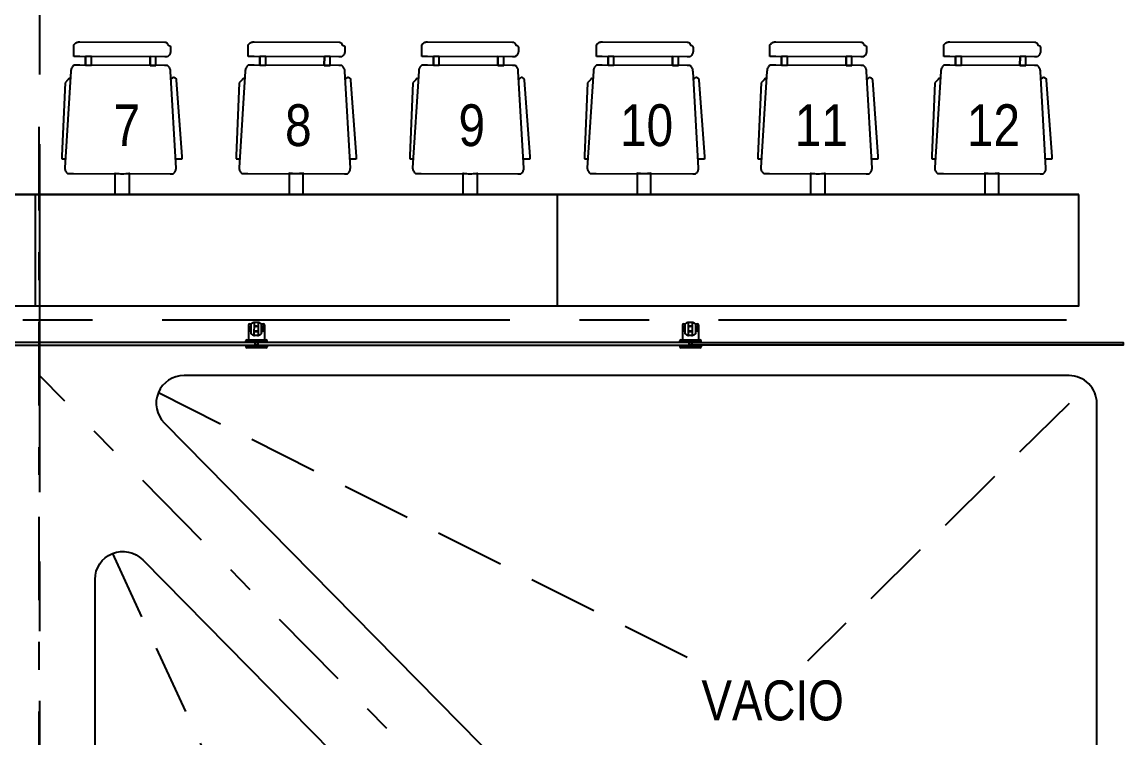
# Model space of a CAD drawing. Extents: x -28 to 149, y -33 to 76.
# Drawn here: x 19.937 to 23.898, y 2.779 to 5.351 of the extents above; entities that cross this region are included whole.
import ezdxf

# ---------------------------------------------------------------- set-up
doc = ezdxf.new("R2010")
doc.units = 0
for name, pattern in [('CENTER', [2, 1.25, -0.25, 0.25, -0.25]), ('DASHDOT', [1, 0.5, -0.25, 0, -0.25]), ('DASHDOT2', [12.7, 6.35, -3.175, 0, -3.175]), ('HIDDEN', [0.375, 0.25, -0.125]), ('STYLE_01', [0.15, 0.1, -0.05])]:
    doc.linetypes.add(name, pattern=pattern)
for name, color, linetype in [('arq-ejes', 1, 'DASHDOT2'), ('arq-ejes-principales', 1, 'CENTER'), ('arq-hatch', 252, 'Continuous'), ('arq-mobiliario', 1, 'Continuous'), ('arq-proyeccion', 251, 'STYLE_01'), ('arq-text-equipamiento', 2, 'Continuous'), ('arq-ventanas', 2, 'Continuous'), ('arq-vigas exteriores', 3, 'Continuous')]:
    doc.layers.add(name, color=color, linetype=linetype)
doc.styles.add('dape 2', font='ARIALN.TTF', dxfattribs={"height": 2.5})

# ---------------------------------------------------------------- blocks, each defined once
blk = doc.blocks.new('PUESTOS INDIVIDUALES')
for p, q in [((0.1375, 0.9291), (0.1373, 0.9271)), ((0.1373, 0.9271), (0.1374, 0.9165)), ((0.1374, 0.9165), (0.1375, 0.914)), ((0.1381, 0.9311), (0.1375, 0.9291)), ((0.1375, 0.914), (0.1379, 0.9116)), ((0.1379, 0.9116), (0.1385, 0.9092)), ((0.1391, 0.9329), (0.1381, 0.9311)), ((0.1404, 0.9345), (0.1391, 0.9329)), ((0.142, 0.9358), (0.1404, 0.9345)), ((0.1438, 0.9368), (0.142, 0.9358)), ((0.1458, 0.9374), (0.1438, 0.9368)), ((0.1478, 0.9376), (0.1458, 0.9374)), ((0.148, 0.9397), (0.1478, 0.9376)), ((0.1486, 0.9416), (0.148, 0.9397)), ((0.1496, 0.9435), (0.1486, 0.9416)), ((0.1509, 0.9451), (0.1496, 0.9435)), ((0.1525, 0.9464), (0.1509, 0.9451)), ((0.1543, 0.9474), (0.1525, 0.9464)), ((0.1562, 0.948), (0.1543, 0.9474)), ((0.1583, 0.9482), (0.1562, 0.948)), ((0.4636, 0.9492), (0.1583, 0.9482)), ((0.466, 0.9491), (0.4636, 0.9492)), ((0.4685, 0.9487), (0.466, 0.9491)), ((0.4709, 0.9481), (0.4685, 0.9487)), ((0.4733, 0.9473), (0.4709, 0.9481)), ((0.4755, 0.9462), (0.4733, 0.9473)), ((0.4777, 0.945), (0.4755, 0.9462)), ((0.4797, 0.9435), (0.4777, 0.945)), ((0.4816, 0.9418), (0.4797, 0.9435)), ((0.4846, 0.9387), (0.4816, 0.9418)), ((0.4847, 0.9282), (0.4846, 0.9387)), ((0.4847, 0.9177), (0.4847, 0.9282)), ((0.4848, 0.8966), (0.4847, 0.9177)), ((0.4847, 0.9177), (0.4847, 0.9177)), ((0.7625, 0.9291), (0.7623, 0.9271)), ((0.7623, 0.9271), (0.7623, 0.9165)), ((0.7623, 0.9165), (0.7625, 0.914)), ((0.7631, 0.9311), (0.7625, 0.9291)), ((0.7625, 0.914), (0.7628, 0.9116)), ((0.7628, 0.9116), (0.7634, 0.9092)), ((0.764, 0.9329), (0.7631, 0.9311)), ((0.7653, 0.9345), (0.764, 0.9329)), ((0.7669, 0.9358), (0.7653, 0.9345)), ((0.7688, 0.9368), (0.7669, 0.9358)), ((0.7707, 0.9374), (0.7688, 0.9368)), ((0.7728, 0.9376), (0.7707, 0.9374)), ((0.773, 0.9397), (0.7728, 0.9376)), ((0.7736, 0.9416), (0.773, 0.9397)), ((0.7745, 0.9435), (0.7736, 0.9416)), ((0.7758, 0.9451), (0.7745, 0.9435)), ((0.7774, 0.9464), (0.7758, 0.9451)), ((0.7792, 0.9474), (0.7774, 0.9464)), ((0.7812, 0.948), (0.7792, 0.9474)), ((0.7833, 0.9482), (0.7812, 0.948)), ((1.0885, 0.9492), (0.7833, 0.9482)), ((1.091, 0.9491), (1.0885, 0.9492)), ((1.0935, 0.9487), (1.091, 0.9491)), ((1.0959, 0.9481), (1.0935, 0.9487)), ((1.0983, 0.9473), (1.0959, 0.9481)), ((1.1005, 0.9462), (1.0983, 0.9473)), ((1.1027, 0.945), (1.1005, 0.9462)), ((1.1047, 0.9435), (1.1027, 0.945)), ((1.1065, 0.9418), (1.1047, 0.9435)), ((1.1096, 0.9387), (1.1065, 0.9418)), ((1.1097, 0.9282), (1.1096, 0.9387)), ((1.1097, 0.9177), (1.1097, 0.9282)), ((1.1098, 0.8966), (1.1097, 0.9177)), ((1.1097, 0.9177), (1.1097, 0.9177)), ((1.3861, 0.9291), (1.3859, 0.927)), ((1.3859, 0.927), (1.3859, 0.9165)), ((1.3859, 0.9165), (1.3861, 0.914)), ((1.3867, 0.9311), (1.3861, 0.9291)), ((1.3861, 0.914), (1.3864, 0.9116)), ((1.3864, 0.9116), (1.387, 0.9091)), ((1.3876, 0.9329), (1.3867, 0.9311)), ((1.3889, 0.9345), (1.3876, 0.9329)), ((1.3905, 0.9358), (1.3889, 0.9345)), ((1.3923, 0.9368), (1.3905, 0.9358)), ((1.3943, 0.9374), (1.3923, 0.9368)), ((1.3964, 0.9376), (1.3943, 0.9374)), ((1.3966, 0.9397), (1.3964, 0.9376)), ((1.3972, 0.9416), (1.3966, 0.9397)), ((1.3981, 0.9435), (1.3972, 0.9416)), ((1.3994, 0.9451), (1.3981, 0.9435)), ((1.401, 0.9464), (1.3994, 0.9451)), ((1.4028, 0.9474), (1.401, 0.9464)), ((1.4048, 0.948), (1.4028, 0.9474)), ((1.4069, 0.9482), (1.4048, 0.948)), ((1.7121, 0.9492), (1.4069, 0.9482)), ((1.7146, 0.9491), (1.7121, 0.9492)), ((1.7171, 0.9487), (1.7146, 0.9491)), ((1.7195, 0.9481), (1.7171, 0.9487)), ((1.7218, 0.9473), (1.7195, 0.9481)), ((1.7241, 0.9462), (1.7218, 0.9473)), ((1.7263, 0.945), (1.7241, 0.9462)), ((1.7283, 0.9435), (1.7263, 0.945)), ((1.7301, 0.9418), (1.7283, 0.9435)), ((1.7332, 0.9387), (1.7301, 0.9418)), ((1.7332, 0.9282), (1.7332, 0.9387)), ((1.7333, 0.9177), (1.7332, 0.9282)), ((1.7334, 0.8966), (1.7333, 0.9177)), ((1.7333, 0.9177), (1.7333, 0.9177)), ((2.0139, 0.9291), (2.0137, 0.927)), ((2.0137, 0.927), (2.0138, 0.9165)), ((2.0138, 0.9165), (2.0139, 0.914)), ((2.0145, 0.9311), (2.0139, 0.9291)), ((2.0139, 0.914), (2.0143, 0.9116)), ((2.0143, 0.9116), (2.0149, 0.9091)), ((2.0155, 0.9329), (2.0145, 0.9311)), ((2.0168, 0.9345), (2.0155, 0.9329)), ((2.0184, 0.9358), (2.0168, 0.9345)), ((2.0202, 0.9368), (2.0184, 0.9358)), ((2.0222, 0.9374), (2.0202, 0.9368)), ((2.0242, 0.9376), (2.0222, 0.9374)), ((2.0244, 0.9397), (2.0242, 0.9376)), ((2.025, 0.9416), (2.0244, 0.9397)), ((2.026, 0.9435), (2.025, 0.9416)), ((2.0273, 0.9451), (2.026, 0.9435)), ((2.0289, 0.9464), (2.0273, 0.9451)), ((2.0307, 0.9474), (2.0289, 0.9464)), ((2.0327, 0.948), (2.0307, 0.9474)), ((2.0347, 0.9482), (2.0327, 0.948)), ((2.34, 0.9492), (2.0347, 0.9482)), ((2.3425, 0.9491), (2.34, 0.9492)), ((2.3449, 0.9487), (2.3425, 0.9491)), ((2.3473, 0.9481), (2.3449, 0.9487)), ((2.3497, 0.9473), (2.3473, 0.9481)), ((2.352, 0.9462), (2.3497, 0.9473)), ((2.3541, 0.945), (2.352, 0.9462)), ((2.3561, 0.9435), (2.3541, 0.945)), ((2.358, 0.9418), (2.3561, 0.9435)), ((2.3611, 0.9387), (2.358, 0.9418)), ((2.3611, 0.9282), (2.3611, 0.9387)), ((2.3611, 0.9177), (2.3611, 0.9282)), ((2.3612, 0.8966), (2.3611, 0.9177)), ((2.3611, 0.9177), (2.3611, 0.9177)), ((2.6375, 0.9291), (2.6373, 0.9271)), ((2.6373, 0.9271), (2.6374, 0.9165)), ((2.6374, 0.9165), (2.6375, 0.914)), ((2.6381, 0.9311), (2.6375, 0.9291)), ((2.6375, 0.914), (2.6379, 0.9116)), ((2.6379, 0.9116), (2.6385, 0.9092)), ((2.6391, 0.9329), (2.6381, 0.9311)), ((2.6404, 0.9345), (2.6391, 0.9329)), ((2.642, 0.9358), (2.6404, 0.9345)), ((2.6438, 0.9368), (2.642, 0.9358)), ((2.6458, 0.9374), (2.6438, 0.9368)), ((2.6478, 0.9376), (2.6458, 0.9374)), ((2.648, 0.9397), (2.6478, 0.9376)), ((2.6486, 0.9416), (2.648, 0.9397)), ((2.6496, 0.9435), (2.6486, 0.9416)), ((2.6509, 0.9451), (2.6496, 0.9435)), ((2.6525, 0.9464), (2.6509, 0.9451)), ((2.6543, 0.9474), (2.6525, 0.9464)), ((2.6562, 0.948), (2.6543, 0.9474)), ((2.6583, 0.9482), (2.6562, 0.948)), ((2.9636, 0.9492), (2.6583, 0.9482)), ((2.966, 0.9491), (2.9636, 0.9492)), ((2.9685, 0.9487), (2.966, 0.9491)), ((2.9709, 0.9481), (2.9685, 0.9487)), ((2.9733, 0.9473), (2.9709, 0.9481)), ((2.9755, 0.9462), (2.9733, 0.9473)), ((2.9777, 0.945), (2.9755, 0.9462)), ((2.9797, 0.9435), (2.9777, 0.945)), ((2.9816, 0.9418), (2.9797, 0.9435)), ((2.9846, 0.9387), (2.9816, 0.9418)), ((2.9847, 0.9282), (2.9846, 0.9387)), ((2.9847, 0.9177), (2.9847, 0.9282)), ((2.9848, 0.8966), (2.9847, 0.9177)), ((2.9847, 0.9177), (2.9847, 0.9177)), ((3.2639, 0.9291), (3.2637, 0.927)), ((3.2637, 0.927), (3.2638, 0.9165)), ((3.2638, 0.9165), (3.2639, 0.914)), ((3.2645, 0.9311), (3.2639, 0.9291)), ((3.2639, 0.914), (3.2643, 0.9116)), ((3.2643, 0.9116), (3.2649, 0.9091)), ((3.2655, 0.9329), (3.2645, 0.9311)), ((3.2668, 0.9345), (3.2655, 0.9329)), ((3.2684, 0.9358), (3.2668, 0.9345)), ((3.2702, 0.9368), (3.2684, 0.9358)), ((3.2722, 0.9374), (3.2702, 0.9368)), ((3.2742, 0.9376), (3.2722, 0.9374)), ((3.2744, 0.9397), (3.2742, 0.9376)), ((3.275, 0.9416), (3.2744, 0.9397)), ((3.276, 0.9435), (3.275, 0.9416)), ((3.2773, 0.9451), (3.276, 0.9435)), ((3.2789, 0.9464), (3.2773, 0.9451)), ((3.2807, 0.9474), (3.2789, 0.9464)), ((3.2827, 0.948), (3.2807, 0.9474)), ((3.2847, 0.9482), (3.2827, 0.948)), ((3.59, 0.9492), (3.2847, 0.9482)), ((3.5925, 0.9491), (3.59, 0.9492)), ((3.5949, 0.9487), (3.5925, 0.9491)), ((3.5973, 0.9481), (3.5949, 0.9487)), ((3.5997, 0.9473), (3.5973, 0.9481)), ((3.602, 0.9462), (3.5997, 0.9473)), ((3.6041, 0.945), (3.602, 0.9462)), ((3.6061, 0.9435), (3.6041, 0.945)), ((3.608, 0.9418), (3.6061, 0.9435)), ((3.6111, 0.9387), (3.608, 0.9418)), ((3.6111, 0.9282), (3.6111, 0.9387)), ((3.6111, 0.9177), (3.6111, 0.9282)), ((3.6112, 0.8966), (3.6111, 0.9177)), ((3.6111, 0.9177), (3.6111, 0.9177)), ((0.1385, 0.9092), (0.1393, 0.9068)), ((0.1393, 0.9068), (0.1404, 0.9046)), ((0.1404, 0.9046), (0.1417, 0.9024)), ((0.1417, 0.9024), (0.1432, 0.9004)), ((0.1432, 0.9004), (0.1449, 0.8986)), ((0.1449, 0.8986), (0.1479, 0.8955)), ((0.1479, 0.8955), (0.1585, 0.8955)), ((0.1585, 0.8955), (0.4637, 0.8966)), ((0.1902, 0.8641), (0.1901, 0.8957)), ((0.1902, 0.8641), (0.1901, 0.8957)), ((0.1901, 0.8957), (0.2111, 0.8957)), ((0.2112, 0.8641), (0.2111, 0.8957)), ((0.2111, 0.8957), (0.2112, 0.8641)), ((0.4216, 0.8964), (0.4427, 0.8965)), ((0.4217, 0.8648), (0.4216, 0.8964)), ((0.4217, 0.8648), (0.4216, 0.8964)), ((0.4428, 0.8649), (0.4427, 0.8965)), ((0.4427, 0.8965), (0.4428, 0.8649)), ((0.4637, 0.8966), (0.4848, 0.8966)), ((0.7634, 0.9092), (0.7643, 0.9068)), ((0.7643, 0.9068), (0.7654, 0.9046)), ((0.7654, 0.9046), (0.7667, 0.9024)), ((0.7667, 0.9024), (0.7681, 0.9004)), ((0.7681, 0.9004), (0.7698, 0.8986)), ((0.7698, 0.8986), (0.7729, 0.8955)), ((0.7729, 0.8955), (0.7834, 0.8955)), ((0.7834, 0.8955), (1.0887, 0.8966)), ((0.8151, 0.8641), (0.815, 0.8957)), ((0.8151, 0.8641), (0.815, 0.8957)), ((0.815, 0.8957), (0.8361, 0.8957)), ((0.8362, 0.8641), (0.8361, 0.8957)), ((0.8361, 0.8957), (0.8362, 0.8641)), ((1.0466, 0.8964), (1.0677, 0.8965)), ((1.0467, 0.8648), (1.0466, 0.8964)), ((1.0467, 0.8648), (1.0466, 0.8964)), ((1.0678, 0.8649), (1.0677, 0.8965)), ((1.0677, 0.8965), (1.0678, 0.8649)), ((1.0887, 0.8966), (1.1098, 0.8966)), ((1.387, 0.9091), (1.3879, 0.9068)), ((1.3879, 0.9068), (1.389, 0.9046)), ((1.389, 0.9046), (1.3902, 0.9024)), ((1.3902, 0.9024), (1.3917, 0.9004)), ((1.3917, 0.9004), (1.3934, 0.8986)), ((1.3934, 0.8986), (1.3965, 0.8955)), ((1.3965, 0.8955), (1.407, 0.8955)), ((1.407, 0.8955), (1.7123, 0.8966)), ((1.4386, 0.8956), (1.4597, 0.8957)), ((1.4387, 0.8641), (1.4386, 0.8956)), ((1.4387, 0.8641), (1.4386, 0.8956)), ((1.4598, 0.8641), (1.4597, 0.8957)), ((1.4597, 0.8957), (1.4598, 0.8641)), ((1.6702, 0.8964), (1.6912, 0.8965)), ((1.6703, 0.8648), (1.6702, 0.8964)), ((1.6703, 0.8648), (1.6702, 0.8964)), ((1.6914, 0.8649), (1.6912, 0.8965)), ((1.6912, 0.8965), (1.6914, 0.8649)), ((1.7123, 0.8966), (1.7334, 0.8966)), ((2.0149, 0.9091), (2.0157, 0.9068)), ((2.0157, 0.9068), (2.0168, 0.9046)), ((2.0168, 0.9046), (2.0181, 0.9024)), ((2.0181, 0.9024), (2.0196, 0.9004)), ((2.0196, 0.9004), (2.0213, 0.8986)), ((2.0213, 0.8986), (2.0244, 0.8955)), ((2.0244, 0.8955), (2.0349, 0.8955)), ((2.0349, 0.8955), (2.3401, 0.8966)), ((2.0665, 0.8956), (2.0875, 0.8957)), ((2.0666, 0.8641), (2.0665, 0.8956)), ((2.0666, 0.8641), (2.0665, 0.8956)), ((2.0876, 0.8641), (2.0875, 0.8957)), ((2.0875, 0.8957), (2.0876, 0.8641)), ((2.298, 0.8964), (2.3191, 0.8965)), ((2.2981, 0.8648), (2.298, 0.8964)), ((2.2981, 0.8648), (2.298, 0.8964)), ((2.3192, 0.8649), (2.3191, 0.8965)), ((2.3191, 0.8965), (2.3192, 0.8649)), ((2.3401, 0.8966), (2.3612, 0.8966)), ((2.6385, 0.9092), (2.6393, 0.9068)), ((2.6393, 0.9068), (2.6404, 0.9046)), ((2.6404, 0.9046), (2.6417, 0.9024)), ((2.6417, 0.9024), (2.6432, 0.9004)), ((2.6432, 0.9004), (2.6449, 0.8986)), ((2.6449, 0.8986), (2.6479, 0.8955)), ((2.6479, 0.8955), (2.6585, 0.8955)), ((2.6585, 0.8955), (2.9637, 0.8966)), ((2.6902, 0.8641), (2.6901, 0.8957)), ((2.6902, 0.8641), (2.6901, 0.8957)), ((2.6901, 0.8957), (2.7111, 0.8957)), ((2.7112, 0.8641), (2.7111, 0.8957)), ((2.7111, 0.8957), (2.7112, 0.8641)), ((2.9216, 0.8964), (2.9427, 0.8965)), ((2.9217, 0.8648), (2.9216, 0.8964)), ((2.9217, 0.8648), (2.9216, 0.8964)), ((2.9428, 0.8649), (2.9427, 0.8965)), ((2.9427, 0.8965), (2.9428, 0.8649)), ((2.9637, 0.8966), (2.9848, 0.8966)), ((3.2649, 0.9091), (3.2657, 0.9068)), ((3.2657, 0.9068), (3.2668, 0.9046)), ((3.2668, 0.9046), (3.2681, 0.9024)), ((3.2681, 0.9024), (3.2696, 0.9004)), ((3.2696, 0.9004), (3.2713, 0.8986)), ((3.2713, 0.8986), (3.2744, 0.8955)), ((3.2744, 0.8955), (3.2849, 0.8955)), ((3.2849, 0.8955), (3.5901, 0.8966)), ((3.3165, 0.8956), (3.3375, 0.8957)), ((3.3166, 0.8641), (3.3165, 0.8956)), ((3.3166, 0.8641), (3.3165, 0.8956)), ((3.3376, 0.8641), (3.3375, 0.8957)), ((3.3375, 0.8957), (3.3376, 0.8641)), ((3.548, 0.8964), (3.5691, 0.8965)), ((3.5481, 0.8648), (3.548, 0.8964)), ((3.5481, 0.8648), (3.548, 0.8964)), ((3.5692, 0.8649), (3.5691, 0.8965)), ((3.5691, 0.8965), (3.5692, 0.8649)), ((3.5901, 0.8966), (3.6112, 0.8966)), ((0.1177, 0.4954), (0.1376, 0.8428)), ((0.1376, 0.8428), (0.1377, 0.8453)), ((0.1377, 0.8453), (0.1381, 0.8478)), ((0.1381, 0.8478), (0.1387, 0.8502)), ((0.1387, 0.8502), (0.1395, 0.8526)), ((0.1395, 0.8526), (0.1406, 0.8548)), ((0.1406, 0.8548), (0.1418, 0.857)), ((0.1418, 0.857), (0.1433, 0.859)), ((0.1433, 0.859), (0.145, 0.8608)), ((0.145, 0.8608), (0.1481, 0.8639)), ((0.1481, 0.8639), (0.1586, 0.864)), ((0.1586, 0.864), (0.4638, 0.865)), ((0.2112, 0.8641), (0.1902, 0.8641)), ((0.4428, 0.8649), (0.4217, 0.8648)), ((0.4638, 0.865), (0.4849, 0.8651)), ((0.4638, 0.865), (0.4638, 0.865)), ((0.4849, 0.8651), (0.488, 0.862)), ((0.488, 0.862), (0.4897, 0.8601)), ((0.4897, 0.8601), (0.4912, 0.8581)), ((0.4912, 0.8581), (0.4925, 0.856)), ((0.4925, 0.856), (0.4935, 0.8538)), ((0.4935, 0.8538), (0.4944, 0.8514)), ((0.4944, 0.8514), (0.495, 0.849)), ((0.495, 0.849), (0.4954, 0.8465)), ((0.4954, 0.8465), (0.4955, 0.844)), ((0.4955, 0.844), (0.5177, 0.4967)), ((0.7427, 0.4954), (0.7626, 0.8428)), ((0.7626, 0.8428), (0.7627, 0.8453)), ((0.7627, 0.8453), (0.763, 0.8478)), ((0.763, 0.8478), (0.7636, 0.8502)), ((0.7636, 0.8502), (0.7645, 0.8526)), ((0.7645, 0.8526), (0.7655, 0.8548)), ((0.7655, 0.8548), (0.7668, 0.857)), ((0.7668, 0.857), (0.7683, 0.859)), ((0.7683, 0.859), (0.77, 0.8608)), ((0.77, 0.8608), (0.773, 0.8639)), ((0.773, 0.8639), (0.7836, 0.864)), ((0.7836, 0.864), (1.0888, 0.865)), ((0.8362, 0.8641), (0.8151, 0.8641)), ((1.0678, 0.8649), (1.0467, 0.8648)), ((1.0888, 0.865), (1.1099, 0.8651)), ((1.0888, 0.865), (1.0888, 0.865)), ((1.1099, 0.8651), (1.113, 0.862)), ((1.113, 0.862), (1.1146, 0.8601)), ((1.1146, 0.8601), (1.1161, 0.8581)), ((1.1161, 0.8581), (1.1174, 0.856)), ((1.1174, 0.856), (1.1185, 0.8538)), ((1.1185, 0.8538), (1.1193, 0.8514)), ((1.1193, 0.8514), (1.12, 0.849)), ((1.12, 0.849), (1.1203, 0.8465)), ((1.1203, 0.8465), (1.1205, 0.844)), ((1.1205, 0.844), (1.1427, 0.4967)), ((1.3663, 0.4954), (1.3862, 0.8428)), ((1.3862, 0.8428), (1.3863, 0.8453)), ((1.3863, 0.8453), (1.3866, 0.8478)), ((1.3866, 0.8478), (1.3872, 0.8502)), ((1.3872, 0.8502), (1.3881, 0.8526)), ((1.3881, 0.8526), (1.3891, 0.8548)), ((1.3891, 0.8548), (1.3904, 0.857)), ((1.3904, 0.857), (1.3919, 0.859)), ((1.3919, 0.859), (1.3935, 0.8608)), ((1.3935, 0.8608), (1.3966, 0.8639)), ((1.3966, 0.8639), (1.4071, 0.864)), ((1.4071, 0.864), (1.7124, 0.865)), ((1.4598, 0.8641), (1.4387, 0.8641)), ((1.6914, 0.8649), (1.6703, 0.8648)), ((1.7124, 0.865), (1.7335, 0.8651)), ((1.7124, 0.865), (1.7124, 0.865)), ((1.7335, 0.8651), (1.7366, 0.862)), ((1.7366, 0.862), (1.7382, 0.8601)), ((1.7382, 0.8601), (1.7397, 0.8581)), ((1.7397, 0.8581), (1.741, 0.856)), ((1.741, 0.856), (1.7421, 0.8538)), ((1.7421, 0.8538), (1.7429, 0.8514)), ((1.7429, 0.8514), (1.7436, 0.849)), ((1.7436, 0.849), (1.7439, 0.8465)), ((1.7439, 0.8465), (1.7441, 0.844)), ((1.7441, 0.844), (1.7663, 0.4967)), ((1.9941, 0.4954), (2.014, 0.8428)), ((2.014, 0.8428), (2.0141, 0.8453)), ((2.0141, 0.8453), (2.0145, 0.8478)), ((2.0145, 0.8478), (2.0151, 0.8502)), ((2.0151, 0.8502), (2.0159, 0.8526)), ((2.0159, 0.8526), (2.017, 0.8548)), ((2.017, 0.8548), (2.0182, 0.857)), ((2.0182, 0.857), (2.0197, 0.859)), ((2.0197, 0.859), (2.0214, 0.8608)), ((2.0214, 0.8608), (2.0245, 0.8639)), ((2.0245, 0.8639), (2.035, 0.864)), ((2.035, 0.864), (2.3402, 0.865)), ((2.0876, 0.8641), (2.0666, 0.8641)), ((2.3192, 0.8649), (2.2981, 0.8648)), ((2.3402, 0.865), (2.3613, 0.8651)), ((2.3402, 0.865), (2.3402, 0.865)), ((2.3613, 0.8651), (2.3644, 0.862)), ((2.3644, 0.862), (2.3661, 0.8601)), ((2.3661, 0.8601), (2.3676, 0.8581)), ((2.3676, 0.8581), (2.3689, 0.856)), ((2.3689, 0.856), (2.3699, 0.8538)), ((2.3699, 0.8538), (2.3708, 0.8514)), ((2.3708, 0.8514), (2.3714, 0.849)), ((2.3714, 0.849), (2.3718, 0.8465)), ((2.3718, 0.8465), (2.3719, 0.844)), ((2.3719, 0.844), (2.3941, 0.4967)), ((2.6177, 0.4954), (2.6376, 0.8428)), ((2.6376, 0.8428), (2.6377, 0.8453)), ((2.6377, 0.8453), (2.6381, 0.8478)), ((2.6381, 0.8478), (2.6387, 0.8502)), ((2.6387, 0.8502), (2.6395, 0.8526)), ((2.6395, 0.8526), (2.6406, 0.8548)), ((2.6406, 0.8548), (2.6418, 0.857)), ((2.6418, 0.857), (2.6433, 0.859)), ((2.6433, 0.859), (2.645, 0.8608)), ((2.645, 0.8608), (2.6481, 0.8639)), ((2.6481, 0.8639), (2.6586, 0.864)), ((2.6586, 0.864), (2.9638, 0.865)), ((2.7112, 0.8641), (2.6902, 0.8641)), ((2.9428, 0.8649), (2.9217, 0.8648)), ((2.9638, 0.865), (2.9849, 0.8651)), ((2.9638, 0.865), (2.9638, 0.865)), ((2.9849, 0.8651), (2.988, 0.862)), ((2.988, 0.862), (2.9897, 0.8601)), ((2.9897, 0.8601), (2.9912, 0.8581)), ((2.9912, 0.8581), (2.9925, 0.856)), ((2.9925, 0.856), (2.9935, 0.8538)), ((2.9935, 0.8538), (2.9944, 0.8514)), ((2.9944, 0.8514), (2.995, 0.849)), ((2.995, 0.849), (2.9954, 0.8465)), ((2.9954, 0.8465), (2.9955, 0.844)), ((2.9955, 0.844), (3.0177, 0.4967)), ((3.2441, 0.4954), (3.264, 0.8428)), ((3.264, 0.8428), (3.2641, 0.8453)), ((3.2641, 0.8453), (3.2645, 0.8478)), ((3.2645, 0.8478), (3.2651, 0.8502)), ((3.2651, 0.8502), (3.2659, 0.8526)), ((3.2659, 0.8526), (3.267, 0.8548)), ((3.267, 0.8548), (3.2682, 0.857)), ((3.2682, 0.857), (3.2697, 0.859)), ((3.2697, 0.859), (3.2714, 0.8608)), ((3.2714, 0.8608), (3.2745, 0.8639)), ((3.2745, 0.8639), (3.285, 0.864)), ((3.285, 0.864), (3.5902, 0.865)), ((3.3376, 0.8641), (3.3166, 0.8641)), ((3.5692, 0.8649), (3.5481, 0.8648)), ((3.5902, 0.865), (3.6113, 0.8651)), ((3.5902, 0.865), (3.5902, 0.865)), ((3.6113, 0.8651), (3.6144, 0.862)), ((3.6144, 0.862), (3.6161, 0.8601)), ((3.6161, 0.8601), (3.6176, 0.8581)), ((3.6176, 0.8581), (3.6189, 0.856)), ((3.6189, 0.856), (3.6199, 0.8538)), ((3.6199, 0.8538), (3.6208, 0.8514)), ((3.6208, 0.8514), (3.6214, 0.849)), ((3.6214, 0.849), (3.6218, 0.8465)), ((3.6218, 0.8465), (3.6219, 0.844)), ((3.6219, 0.844), (3.6441, 0.4967)), ((0.1167, 0.8112), (0.0965, 0.5374)), ((0.1168, 0.8132), (0.1167, 0.8112)), ((0.1174, 0.8152), (0.1168, 0.8132)), ((0.1184, 0.8171), (0.1174, 0.8152)), ((0.1197, 0.8186), (0.1184, 0.8171)), ((0.1213, 0.82), (0.1197, 0.8186)), ((0.1231, 0.8209), (0.1213, 0.82)), ((0.1251, 0.8215), (0.1231, 0.8209)), ((0.1271, 0.8218), (0.1251, 0.8215)), ((0.1359, 0.8131), (0.1271, 0.8218)), ((0.4974, 0.8143), (0.4987, 0.8156)), ((0.4987, 0.8156), (0.4997, 0.8163)), ((0.4997, 0.8163), (0.5009, 0.8168)), ((0.5009, 0.8168), (0.5022, 0.8168)), ((0.5022, 0.8168), (0.5034, 0.8165)), ((0.5034, 0.8165), (0.5045, 0.8159)), ((0.5045, 0.8159), (0.5054, 0.8149)), ((0.5054, 0.8149), (0.5059, 0.8138)), ((0.5059, 0.8138), (0.5061, 0.8125)), ((0.5061, 0.8125), (0.5167, 0.802)), ((0.5167, 0.802), (0.5281, 0.5389)), ((0.7416, 0.8112), (0.7215, 0.5374)), ((0.7418, 0.8132), (0.7416, 0.8112)), ((0.7424, 0.8152), (0.7418, 0.8132)), ((0.7434, 0.8171), (0.7424, 0.8152)), ((0.7447, 0.8186), (0.7434, 0.8171)), ((0.7463, 0.82), (0.7447, 0.8186)), ((0.7481, 0.8209), (0.7463, 0.82)), ((0.7501, 0.8215), (0.7481, 0.8209)), ((0.7521, 0.8218), (0.7501, 0.8215)), ((0.7609, 0.8131), (0.7521, 0.8218)), ((1.1224, 0.8143), (1.1236, 0.8156)), ((1.1236, 0.8156), (1.1247, 0.8163)), ((1.1247, 0.8163), (1.1259, 0.8168)), ((1.1259, 0.8168), (1.1271, 0.8168)), ((1.1271, 0.8168), (1.1284, 0.8165)), ((1.1284, 0.8165), (1.1295, 0.8159)), ((1.1295, 0.8159), (1.1303, 0.8149)), ((1.1303, 0.8149), (1.1309, 0.8138)), ((1.1309, 0.8138), (1.1311, 0.8125)), ((1.1311, 0.8125), (1.1417, 0.802)), ((1.1417, 0.802), (1.1531, 0.5389)), ((1.3652, 0.8112), (1.3451, 0.5374)), ((1.3654, 0.8132), (1.3652, 0.8112)), ((1.366, 0.8152), (1.3654, 0.8132)), ((1.367, 0.817), (1.366, 0.8152)), ((1.3683, 0.8186), (1.367, 0.817)), ((1.3699, 0.82), (1.3683, 0.8186)), ((1.3717, 0.8209), (1.3699, 0.82)), ((1.3737, 0.8215), (1.3717, 0.8209)), ((1.3757, 0.8218), (1.3737, 0.8215)), ((1.3845, 0.8131), (1.3757, 0.8218)), ((1.746, 0.8143), (1.7472, 0.8156)), ((1.7472, 0.8156), (1.7483, 0.8163)), ((1.7483, 0.8163), (1.7495, 0.8167)), ((1.7495, 0.8167), (1.7507, 0.8168)), ((1.7507, 0.8168), (1.752, 0.8165)), ((1.752, 0.8165), (1.7531, 0.8159)), ((1.7531, 0.8159), (1.7539, 0.8149)), ((1.7539, 0.8149), (1.7545, 0.8138)), ((1.7545, 0.8138), (1.7547, 0.8125)), ((1.7547, 0.8125), (1.7652, 0.802)), ((1.7652, 0.802), (1.7767, 0.5389)), ((1.9931, 0.8112), (1.9729, 0.5374)), ((1.9933, 0.8132), (1.9931, 0.8112)), ((1.9938, 0.8152), (1.9933, 0.8132)), ((1.9948, 0.817), (1.9938, 0.8152)), ((1.9961, 0.8186), (1.9948, 0.817)), ((1.9977, 0.82), (1.9961, 0.8186)), ((1.9995, 0.8209), (1.9977, 0.82)), ((2.0015, 0.8215), (1.9995, 0.8209)), ((2.0035, 0.8218), (2.0015, 0.8215)), ((2.0123, 0.8131), (2.0035, 0.8218)), ((2.3738, 0.8143), (2.3751, 0.8156)), ((2.3751, 0.8156), (2.3761, 0.8163)), ((2.3761, 0.8163), (2.3773, 0.8167)), ((2.3773, 0.8167), (2.3786, 0.8168)), ((2.3786, 0.8168), (2.3798, 0.8165)), ((2.3798, 0.8165), (2.3809, 0.8159)), ((2.3809, 0.8159), (2.3818, 0.8149)), ((2.3818, 0.8149), (2.3823, 0.8138)), ((2.3823, 0.8138), (2.3825, 0.8125)), ((2.3825, 0.8125), (2.3931, 0.802)), ((2.3931, 0.802), (2.4045, 0.5389)), ((2.6167, 0.8112), (2.5965, 0.5374)), ((2.6168, 0.8132), (2.6167, 0.8112)), ((2.6174, 0.8152), (2.6168, 0.8132)), ((2.6184, 0.8171), (2.6174, 0.8152)), ((2.6197, 0.8186), (2.6184, 0.8171)), ((2.6213, 0.82), (2.6197, 0.8186)), ((2.6231, 0.8209), (2.6213, 0.82)), ((2.6251, 0.8215), (2.6231, 0.8209)), ((2.6271, 0.8218), (2.6251, 0.8215)), ((2.6359, 0.8131), (2.6271, 0.8218)), ((2.9974, 0.8143), (2.9987, 0.8156)), ((2.9987, 0.8156), (2.9997, 0.8163)), ((2.9997, 0.8163), (3.0009, 0.8168)), ((3.0009, 0.8168), (3.0022, 0.8168)), ((3.0022, 0.8168), (3.0034, 0.8165)), ((3.0034, 0.8165), (3.0045, 0.8159)), ((3.0045, 0.8159), (3.0054, 0.8149)), ((3.0054, 0.8149), (3.0059, 0.8138)), ((3.0059, 0.8138), (3.0061, 0.8125)), ((3.0061, 0.8125), (3.0167, 0.802)), ((3.0167, 0.802), (3.0281, 0.5389)), ((3.2431, 0.8112), (3.2229, 0.5374)), ((3.2433, 0.8132), (3.2431, 0.8112)), ((3.2438, 0.8152), (3.2433, 0.8132)), ((3.2448, 0.817), (3.2438, 0.8152)), ((3.2461, 0.8186), (3.2448, 0.817)), ((3.2477, 0.82), (3.2461, 0.8186)), ((3.2495, 0.8209), (3.2477, 0.82)), ((3.2515, 0.8215), (3.2495, 0.8209)), ((3.2535, 0.8218), (3.2515, 0.8215)), ((3.2623, 0.8131), (3.2535, 0.8218)), ((3.6238, 0.8143), (3.6251, 0.8156)), ((3.6251, 0.8156), (3.6261, 0.8163)), ((3.6261, 0.8163), (3.6273, 0.8167)), ((3.6273, 0.8167), (3.6286, 0.8168)), ((3.6286, 0.8168), (3.6298, 0.8165)), ((3.6298, 0.8165), (3.6309, 0.8159)), ((3.6309, 0.8159), (3.6318, 0.8149)), ((3.6318, 0.8149), (3.6323, 0.8138)), ((3.6323, 0.8138), (3.6325, 0.8125)), ((3.6325, 0.8125), (3.6431, 0.802)), ((3.6431, 0.802), (3.6545, 0.5389)), ((0.0965, 0.5374), (0.0966, 0.5269)), ((0.0966, 0.5269), (0.1071, 0.527)), ((0.1071, 0.527), (0.1195, 0.527)), ((0.5176, 0.5283), (0.5157, 0.5283)), ((0.5281, 0.5284), (0.5176, 0.5283)), ((0.5281, 0.5389), (0.5281, 0.5284)), ((0.7215, 0.5374), (0.7215, 0.5269)), ((0.7215, 0.5269), (0.732, 0.527)), ((0.732, 0.527), (0.7445, 0.527)), ((1.1426, 0.5283), (1.1407, 0.5283)), ((1.1531, 0.5284), (1.1426, 0.5283)), ((1.1531, 0.5389), (1.1531, 0.5284)), ((1.3451, 0.5374), (1.3451, 0.5269)), ((1.3451, 0.5269), (1.3556, 0.5269)), ((1.3556, 0.5269), (1.3681, 0.527)), ((1.7662, 0.5283), (1.7643, 0.5283)), ((1.7767, 0.5284), (1.7662, 0.5283)), ((1.7767, 0.5389), (1.7767, 0.5284)), ((1.9729, 0.5374), (1.973, 0.5269)), ((1.973, 0.5269), (1.9835, 0.5269)), ((1.9835, 0.5269), (1.9959, 0.527)), ((2.394, 0.5283), (2.3921, 0.5283)), ((2.4045, 0.5284), (2.394, 0.5283)), ((2.4045, 0.5389), (2.4045, 0.5284)), ((2.5965, 0.5374), (2.5966, 0.5269)), ((2.5966, 0.5269), (2.6071, 0.527)), ((2.6071, 0.527), (2.6195, 0.527)), ((3.0176, 0.5283), (3.0157, 0.5283)), ((3.0281, 0.5284), (3.0176, 0.5283)), ((3.0281, 0.5389), (3.0281, 0.5284)), ((3.2229, 0.5374), (3.223, 0.5269)), ((3.223, 0.5269), (3.2335, 0.5269)), ((3.2335, 0.5269), (3.2459, 0.527)), ((3.644, 0.5283), (3.6421, 0.5283)), ((3.6545, 0.5284), (3.644, 0.5283)), ((3.6545, 0.5389), (3.6545, 0.5284)), ((0.1178, 0.4929), (0.1177, 0.4954)), ((0.1182, 0.4905), (0.1178, 0.4929)), ((0.1188, 0.488), (0.1182, 0.4905)), ((0.1197, 0.4857), (0.1188, 0.488)), ((0.1207, 0.4834), (0.1197, 0.4857)), ((0.122, 0.4813), (0.1207, 0.4834)), ((0.1235, 0.4793), (0.122, 0.4813)), ((0.1252, 0.4775), (0.1235, 0.4793)), ((0.1283, 0.4744), (0.1252, 0.4775)), ((0.4862, 0.4756), (0.1388, 0.4744)), ((0.5073, 0.4757), (0.4862, 0.4756)), ((0.5103, 0.4788), (0.5073, 0.4757)), ((0.512, 0.4806), (0.5103, 0.4788)), ((0.5135, 0.4826), (0.512, 0.4806)), ((0.5147, 0.4848), (0.5135, 0.4826)), ((0.5158, 0.487), (0.5147, 0.4848)), ((0.5166, 0.4894), (0.5158, 0.487)), ((0.5172, 0.4918), (0.5166, 0.4894)), ((0.5176, 0.4942), (0.5172, 0.4918)), ((0.5177, 0.4967), (0.5176, 0.4942)), ((0.7428, 0.4929), (0.7427, 0.4954)), ((0.7432, 0.4905), (0.7428, 0.4929)), ((0.7438, 0.488), (0.7432, 0.4905)), ((0.7446, 0.4857), (0.7438, 0.488)), ((0.7457, 0.4834), (0.7446, 0.4857)), ((0.747, 0.4813), (0.7457, 0.4834)), ((0.7485, 0.4793), (0.747, 0.4813)), ((0.7502, 0.4775), (0.7485, 0.4793)), ((0.7533, 0.4744), (0.7502, 0.4775)), ((1.1112, 0.4756), (0.7638, 0.4744)), ((1.1322, 0.4757), (1.1112, 0.4756)), ((1.1353, 0.4788), (1.1322, 0.4757)), ((1.137, 0.4806), (1.1353, 0.4788)), ((1.1384, 0.4826), (1.137, 0.4806)), ((1.1397, 0.4848), (1.1384, 0.4826)), ((1.1408, 0.487), (1.1397, 0.4848)), ((1.1416, 0.4894), (1.1408, 0.487)), ((1.1422, 0.4918), (1.1416, 0.4894)), ((1.1426, 0.4942), (1.1422, 0.4918)), ((1.1427, 0.4967), (1.1426, 0.4942)), ((1.3664, 0.4929), (1.3663, 0.4954)), ((1.3668, 0.4904), (1.3664, 0.4929)), ((1.3674, 0.488), (1.3668, 0.4904)), ((1.3682, 0.4857), (1.3674, 0.488)), ((1.3693, 0.4834), (1.3682, 0.4857)), ((1.3706, 0.4813), (1.3693, 0.4834)), ((1.3721, 0.4793), (1.3706, 0.4813)), ((1.3738, 0.4775), (1.3721, 0.4793)), ((1.3769, 0.4744), (1.3738, 0.4775)), ((1.7348, 0.4756), (1.3874, 0.4744)), ((1.7558, 0.4757), (1.7348, 0.4756)), ((1.7589, 0.4787), (1.7558, 0.4757)), ((1.7606, 0.4806), (1.7589, 0.4787)), ((1.762, 0.4826), (1.7606, 0.4806)), ((1.7633, 0.4848), (1.762, 0.4826)), ((1.7644, 0.487), (1.7633, 0.4848)), ((1.7652, 0.4894), (1.7644, 0.487)), ((1.7658, 0.4918), (1.7652, 0.4894)), ((1.7662, 0.4942), (1.7658, 0.4918)), ((1.7663, 0.4967), (1.7662, 0.4942)), ((1.9942, 0.4929), (1.9941, 0.4954)), ((1.9946, 0.4904), (1.9942, 0.4929)), ((1.9952, 0.488), (1.9946, 0.4904)), ((1.9961, 0.4857), (1.9952, 0.488)), ((1.9972, 0.4834), (1.9961, 0.4857)), ((1.9984, 0.4813), (1.9972, 0.4834)), ((1.9999, 0.4793), (1.9984, 0.4813)), ((2.0016, 0.4775), (1.9999, 0.4793)), ((2.0047, 0.4744), (2.0016, 0.4775)), ((2.3626, 0.4756), (2.0152, 0.4744)), ((2.3837, 0.4757), (2.3626, 0.4756)), ((2.3867, 0.4787), (2.3837, 0.4757)), ((2.3884, 0.4806), (2.3867, 0.4787)), ((2.3899, 0.4826), (2.3884, 0.4806)), ((2.3912, 0.4848), (2.3899, 0.4826)), ((2.3922, 0.487), (2.3912, 0.4848)), ((2.393, 0.4894), (2.3922, 0.487)), ((2.3936, 0.4918), (2.393, 0.4894)), ((2.394, 0.4942), (2.3936, 0.4918)), ((2.3941, 0.4967), (2.394, 0.4942)), ((2.6178, 0.4929), (2.6177, 0.4954)), ((2.6182, 0.4905), (2.6178, 0.4929)), ((2.6188, 0.488), (2.6182, 0.4905)), ((2.6197, 0.4857), (2.6188, 0.488)), ((2.6207, 0.4834), (2.6197, 0.4857)), ((2.622, 0.4813), (2.6207, 0.4834)), ((2.6235, 0.4793), (2.622, 0.4813)), ((2.6252, 0.4775), (2.6235, 0.4793)), ((2.6283, 0.4744), (2.6252, 0.4775)), ((2.9862, 0.4756), (2.6388, 0.4744)), ((3.0073, 0.4757), (2.9862, 0.4756)), ((3.0103, 0.4788), (3.0073, 0.4757)), ((3.012, 0.4806), (3.0103, 0.4788)), ((3.0135, 0.4826), (3.012, 0.4806)), ((3.0147, 0.4848), (3.0135, 0.4826)), ((3.0158, 0.487), (3.0147, 0.4848)), ((3.0166, 0.4894), (3.0158, 0.487)), ((3.0172, 0.4918), (3.0166, 0.4894)), ((3.0176, 0.4942), (3.0172, 0.4918)), ((3.0177, 0.4967), (3.0176, 0.4942)), ((3.2442, 0.4929), (3.2441, 0.4954)), ((3.2446, 0.4904), (3.2442, 0.4929)), ((3.2452, 0.488), (3.2446, 0.4904)), ((3.2461, 0.4857), (3.2452, 0.488)), ((3.2472, 0.4834), (3.2461, 0.4857)), ((3.2484, 0.4813), (3.2472, 0.4834)), ((3.2499, 0.4793), (3.2484, 0.4813)), ((3.2516, 0.4775), (3.2499, 0.4793)), ((3.2547, 0.4744), (3.2516, 0.4775)), ((3.6126, 0.4756), (3.2652, 0.4744)), ((3.6337, 0.4757), (3.6126, 0.4756)), ((3.6367, 0.4787), (3.6337, 0.4757)), ((3.6384, 0.4806), (3.6367, 0.4787)), ((3.6399, 0.4826), (3.6384, 0.4806)), ((3.6412, 0.4848), (3.6399, 0.4826)), ((3.6422, 0.487), (3.6412, 0.4848)), ((3.643, 0.4894), (3.6422, 0.487)), ((3.6436, 0.4918), (3.643, 0.4894)), ((3.644, 0.4942), (3.6436, 0.4918)), ((3.6441, 0.4967), (3.644, 0.4942)), ((0.1388, 0.4744), (0.1283, 0.4744)), ((0.7638, 0.4744), (0.7533, 0.4744)), ((1.3874, 0.4744), (1.3769, 0.4744)), ((2.0152, 0.4744), (2.0047, 0.4744)), ((2.6388, 0.4744), (2.6283, 0.4744)), ((3.2652, 0.4744), (3.2547, 0.4744)), ((1.875, 0.4), (1.875, 0)), ((3.75, 0.4), (3.75, 0))]:
    blk.add_line(p, q)
at = {"linetype": 'Continuous'}
blk.add_line((7.5, 0.4), (0, 0.4), dxfattribs=at)
for points in [[(0.3375, 0.4), (0.2875, 0.4), (0.2875, 0.4766, 0.071799), (0.3375, 0.477)], [(0.9125, 0.4), (0.9625, 0.4), (0.9625, 0.4766, -0.071799), (0.9125, 0.477)], [(1.5875, 0.4), (1.5375, 0.4), (1.5375, 0.4766, 0.071799), (1.5875, 0.477)], [(2.1625, 0.4), (2.2125, 0.4), (2.2125, 0.4766, -0.071799), (2.1625, 0.477)], [(2.8375, 0.4), (2.7875, 0.4), (2.7875, 0.4766, 0.071799), (2.8375, 0.477)], [(3.4125, 0.4), (3.4625, 0.4), (3.4625, 0.4766, -0.071799), (3.4125, 0.477)]]:
    blk.add_lwpolyline(points, format="xyb", close=True, dxfattribs=at)
blk.add_lwpolyline([(0, 0.4), (7.5, 0.4), (7.5, 0), (0, 0)], close=True, dxfattribs=at)
blk = doc.blocks.new('base vidrio 1')
for p, q in [((345.9661, 164.3034), (345.9661, 164.2907)), ((345.9692, 164.3066), (345.9753, 164.3066)), ((345.9742, 164.3054), (345.9742, 164.2961)), ((345.9742, 164.3054), (345.9742, 164.3054)), ((345.9869, 164.296), (345.9869, 164.3135)), ((345.9869, 164.3135), (345.9869, 164.3135)), ((346.0004, 164.3135), (346.0004, 164.296)), ((346.0004, 164.3135), (346.0004, 164.3135)), ((346.0117, 164.3066), (346.02, 164.3066)), ((346.0131, 164.296), (346.0131, 164.3053)), ((346.0131, 164.3053), (346.0131, 164.3053)), ((346.0232, 164.3034), (346.0232, 164.2907)), ((345.9702, 164.2907), (345.9661, 164.2907)), ((345.9702, 164.2887), (345.9661, 164.2887)), ((345.9661, 164.2887), (345.9661, 164.2493)), ((345.9702, 164.2886), (345.9701, 164.2821)), ((345.9701, 164.2821), (345.9721, 164.278)), ((345.9702, 164.2961), (345.9722, 164.3002)), ((345.9702, 164.2961), (345.9702, 164.2922)), ((345.9702, 164.2886), (345.9702, 164.2922)), ((345.9722, 164.3002), (345.9721, 164.278)), ((345.9741, 164.278), (345.9721, 164.278)), ((345.9742, 164.3002), (345.9722, 164.3002)), ((345.9742, 164.2961), (345.9741, 164.2821)), ((345.9741, 164.2821), (345.9741, 164.2727)), ((345.9868, 164.282), (345.9869, 164.296)), ((345.9868, 164.2645), (345.9868, 164.282)), ((346.0003, 164.2811), (345.9868, 164.2811)), ((346.0004, 164.2969), (345.9869, 164.297)), ((346.0004, 164.296), (346.0003, 164.282)), ((346.0003, 164.282), (346.0003, 164.2645)), ((346.013, 164.282), (346.0131, 164.296)), ((346.013, 164.2726), (346.013, 164.282)), ((346.0141, 164.281), (346.013, 164.281)), ((346.0142, 164.2969), (346.0131, 164.2969)), ((346.0142, 164.3001), (346.0141, 164.2779)), ((346.0161, 164.2779), (346.0141, 164.2779)), ((346.0162, 164.3001), (346.0142, 164.3001)), ((346.0162, 164.3001), (346.0161, 164.2779)), ((346.0181, 164.2815), (346.0161, 164.2779)), ((346.0182, 164.2965), (346.0162, 164.3001)), ((346.0182, 164.287), (346.0181, 164.2815)), ((346.0182, 164.2965), (346.0182, 164.2909)), ((346.0182, 164.2909), (346.0182, 164.287)), ((346.0232, 164.2907), (346.0182, 164.2908)), ((346.0232, 164.2887), (346.0182, 164.2887)), ((346.0189, 164.2861), (346.0189, 164.286)), ((346.0213, 164.2907), (346.0213, 164.2905)), ((346.0214, 164.2907), (346.0214, 164.2907)), ((346.0232, 164.2887), (346.0232, 164.2493)), ((345.9565, 164.2429), (345.9565, 164.2461)), ((345.9565, 164.2429), (346.0327, 164.2429)), ((345.9565, 164.2429), (345.9565, 164.2401)), ((346.0327, 164.2429), (345.9565, 164.2429)), ((345.9565, 164.2301), (345.9565, 164.2276)), ((346.0327, 164.2276), (345.9565, 164.2276)), ((345.9565, 164.2276), (346.0327, 164.2276)), ((345.9565, 164.2276), (345.9565, 164.2244)), ((345.9597, 164.2493), (346.0296, 164.2493)), ((346.0327, 164.2429), (346.0327, 164.2461)), ((346.0327, 164.2429), (346.0327, 164.2401)), ((346.0327, 164.2301), (346.0327, 164.2276)), ((346.0327, 164.2276), (346.0327, 164.2244)), ((346.0278, 164.2212), (345.9597, 164.2212)), ((346.0296, 164.2212), (345.9597, 164.2212))]:
    blk.add_line(p, q)
at = {"flags": 128}
for points in [[(345.9742, 164.3054), (345.9748, 164.3061), (345.9754, 164.3067), (345.976, 164.3073), (345.9766, 164.3078), (345.9772, 164.3084), (345.9778, 164.3089), (345.9784, 164.3093), (345.979, 164.3098), (345.9796, 164.3102), (345.9803, 164.3106), (345.9809, 164.311), (345.9815, 164.3113), (345.9821, 164.3117), (345.9828, 164.312), (345.9834, 164.3123), (345.9839, 164.3125), (345.9845, 164.3127), (345.985, 164.3129), (345.9855, 164.3131), (345.9859, 164.3132), (345.9863, 164.3133), (345.9866, 164.3134), (345.9868, 164.3135), (345.9869, 164.3135)], [(345.9742, 164.3054), (345.9748, 164.3061), (345.9755, 164.3068), (345.9762, 164.3075), (345.9769, 164.3081), (345.9776, 164.3088), (345.9784, 164.3093), (345.9791, 164.3099), (345.9799, 164.3104), (345.9808, 164.3109), (345.9816, 164.3114), (345.9824, 164.3118), (345.9833, 164.3123), (345.9842, 164.3126), (345.9851, 164.313), (345.986, 164.3133), (345.9869, 164.3135)], [(345.9869, 164.3135), (345.987, 164.3135), (345.9872, 164.3135), (345.9874, 164.3135), (345.9878, 164.3135), (345.9883, 164.3134), (345.9889, 164.3134), (345.9896, 164.3134), (345.9903, 164.3133), (345.9911, 164.3133), (345.9919, 164.3133), (345.9928, 164.3133), (345.9937, 164.3133), (345.9946, 164.3133), (345.9954, 164.3133), (345.9963, 164.3133), (345.9971, 164.3133), (345.9978, 164.3133), (345.9984, 164.3134), (345.999, 164.3134), (345.9995, 164.3134), (345.9999, 164.3135), (346.0002, 164.3135), (346.0004, 164.3135), (346.0004, 164.3135)], [(346.0004, 164.3135), (346.0005, 164.3135), (346.0007, 164.3134), (346.001, 164.3133), (346.0014, 164.3132), (346.0018, 164.313), (346.0023, 164.3129), (346.0028, 164.3127), (346.0034, 164.3125), (346.004, 164.3122), (346.0046, 164.3119), (346.0052, 164.3116), (346.0058, 164.3113), (346.0064, 164.3109), (346.0071, 164.3106), (346.0077, 164.3101), (346.0083, 164.3097), (346.0089, 164.3093), (346.0095, 164.3088), (346.0101, 164.3083), (346.0108, 164.3078), (346.0113, 164.3072), (346.0119, 164.3066), (346.0125, 164.306), (346.0131, 164.3053)], [(346.0004, 164.3135), (346.0013, 164.3132), (346.0022, 164.3129), (346.0031, 164.3126), (346.004, 164.3122), (346.0049, 164.3118), (346.0057, 164.3113), (346.0066, 164.3109), (346.0074, 164.3104), (346.0082, 164.3098), (346.009, 164.3093), (346.0097, 164.3087), (346.0104, 164.3081), (346.0111, 164.3074), (346.0118, 164.3067), (346.0125, 164.306), (346.0131, 164.3053)], [(345.9702, 164.2922), (345.9703, 164.2924), (345.9705, 164.2925), (345.9706, 164.2926), (345.9708, 164.2926), (345.9709, 164.2926), (345.971, 164.2925), (345.9711, 164.2923), (345.9712, 164.2921), (345.9713, 164.2919), (345.9714, 164.2916), (345.9714, 164.2913), (345.9714, 164.291), (345.9714, 164.2907), (345.9713, 164.2903), (345.9713, 164.29), (345.9712, 164.2897), (345.9711, 164.2894), (345.971, 164.2891), (345.9709, 164.2889), (345.9708, 164.2888), (345.9706, 164.2887), (345.9705, 164.2886), (345.9703, 164.2886), (345.9702, 164.2886)], [(345.9868, 164.2645), (345.9867, 164.2646), (345.9865, 164.2646), (345.9862, 164.2647), (345.9858, 164.2648), (345.9854, 164.265), (345.9849, 164.2652), (345.9844, 164.2653), (345.9838, 164.2656), (345.9833, 164.2658), (345.9827, 164.2661), (345.982, 164.2664), (345.9814, 164.2667), (345.9808, 164.2671), (345.9801, 164.2675), (345.9795, 164.2679), (345.9789, 164.2683), (345.9783, 164.2688), (345.9777, 164.2692), (345.9771, 164.2697), (345.9765, 164.2703), (345.9759, 164.2708), (345.9753, 164.2714), (345.9747, 164.2721), (345.9741, 164.2727)], [(346.0003, 164.2645), (346.0002, 164.2645), (346.0001, 164.2645), (345.9998, 164.2646), (345.9994, 164.2646), (345.9989, 164.2646), (345.9983, 164.2647), (345.9977, 164.2647), (345.9969, 164.2647), (345.9961, 164.2648), (345.9953, 164.2648), (345.9944, 164.2648), (345.9935, 164.2648), (345.9927, 164.2648), (345.9918, 164.2648), (345.991, 164.2648), (345.9902, 164.2647), (345.9894, 164.2647), (345.9888, 164.2647), (345.9882, 164.2647), (345.9877, 164.2646), (345.9873, 164.2646), (345.987, 164.2646), (345.9869, 164.2646), (345.9868, 164.2646)], [(346.013, 164.2726), (346.0124, 164.272), (346.0119, 164.2713), (346.0113, 164.2707), (346.0107, 164.2702), (346.0101, 164.2697), (346.0095, 164.2692), (346.0088, 164.2687), (346.0082, 164.2682), (346.0076, 164.2678), (346.007, 164.2674), (346.0063, 164.267), (346.0057, 164.2667), (346.0051, 164.2663), (346.0045, 164.266), (346.0039, 164.2658), (346.0033, 164.2655), (346.0027, 164.2653), (346.0022, 164.2651), (346.0017, 164.2649), (346.0013, 164.2648), (346.0009, 164.2647), (346.0006, 164.2646), (346.0004, 164.2645), (346.0003, 164.2645)], [(346.0182, 164.287), (346.018, 164.287), (346.0179, 164.287), (346.0177, 164.287), (346.0176, 164.2871), (346.0175, 164.2872), (346.0174, 164.2874), (346.0173, 164.2876), (346.0172, 164.2878), (346.0171, 164.2881), (346.0171, 164.2884), (346.017, 164.2887), (346.017, 164.289), (346.0171, 164.2893), (346.0171, 164.2895), (346.0171, 164.2898), (346.0172, 164.2901), (346.0173, 164.2903), (346.0174, 164.2905), (346.0175, 164.2907), (346.0176, 164.2908), (346.0177, 164.2909), (346.0179, 164.2909), (346.018, 164.291), (346.0182, 164.2909)]]:
    blk.add_lwpolyline(points, dxfattribs=at)
at = {"ltscale": 0.722756, "flags": 128}
blk.add_lwpolyline([(345.9989, 164.2969), (345.9986, 164.2971), (345.9983, 164.2973), (345.9979, 164.2975), (345.9975, 164.2977), (345.9971, 164.2979), (345.9966, 164.2981), (345.9962, 164.2982), (345.9957, 164.2983), (345.9952, 164.2984), (345.9947, 164.2985), (345.9941, 164.2985), (345.9936, 164.2986), (345.9931, 164.2985), (345.9926, 164.2985), (345.9921, 164.2984), (345.9916, 164.2983), (345.9911, 164.2982), (345.9906, 164.2981), (345.9902, 164.2979), (345.9898, 164.2977), (345.9894, 164.2976), (345.989, 164.2974), (345.9887, 164.2972), (345.9883, 164.297)], dxfattribs=at)
blk.add_lwpolyline([(345.9896, 164.2398), (345.9994, 164.2398), (345.9994, 164.2308), (345.9896, 164.2308)], close=True)
for centre, radius, start, end in [((345.9692, 164.3034), 0.00318, 90, 180), ((346.02, 164.3034), 0.00318, 0, 90), ((345.9936, 164.289), 0.00952, 56.1608, 123.5597), ((345.9936, 164.289), 0.00952, 236.4456, 303.2749), ((345.9597, 164.2461), 0.00318, 90, 180), ((345.9597, 164.2244), 0.00318, 180, 270), ((346.0296, 164.2461), 0.00318, 0, 90), ((346.0296, 164.2244), 0.00318, 270, 0), ((346.0278, 164.2243), 0.00318, 270, 281.591)]:
    blk.add_arc(centre, radius, start, end)
at = {"ltscale": 0.422374}
blk.add_arc((345.9936, 164.289), 0.0087, 65.5094, 114.2111, dxfattribs=at)
at = {"ltscale": 0.41506}
blk.add_arc((345.9936, 164.289), 0.0087, 245.931, 293.7895, dxfattribs=at)

msp = doc.modelspace()

# ---------------------------------------------------------------- hatches: boundary and pattern name
at = {"layer": 'arq-hatch'}
h = msp.add_hatch(dxfattribs=at)
h.set_pattern_fill('LINE', color=8, scale=0.02, angle=45, style=0)
h.set_pattern_definition([(45, (56.22398, 4.97406), (-0.04490128, 0.04490128), [])])
h.paths.add_polyline_path([(56.306, 6.62), (56.176, 6.67), (56.176, 4.4481), (56.306, 4.4966)])
h.paths.add_polyline_path([(56.3053, 4.0878), (56.176, 4.1375), (56.176, 3.9938), (56.0849, 3.9938), (56.1349, 3.8639), (56.3049, 3.8639)])
h.paths.add_polyline_path([(55.7735, 3.9938), (53.9322, 3.9938), (53.9322, 3.8638), (54.1448, 3.8638), (55.1734, 3.8638), (55.7249, 3.8638)])
h.paths.add_polyline_path([(53.9322, 3.9938), (53.8322, 3.9938), (53.8322, 3.8638), (53.9322, 3.8638)])
h.paths.add_polyline_path([(53.8322, 3.9938), (53.5432, 3.9938), (53.5932, 3.8638), (53.8322, 3.8638)])
h.paths.add_polyline_path([(-0.1776, 4.5303), (-0.3076, 4.4803), (-0.3076, 4.2812), (-0.1776, 4.2812)])
h.paths.add_polyline_path([(-0.1776, 4.2812), (-0.3076, 4.2812), (-0.3076, 4.1562), (-0.1776, 4.1562)])
h.paths.add_polyline_path([(0, 4.0803), (-0.1776, 4.0803), (-0.1776, 4.1562), (-0.3076, 4.1562), (-0.3076, 3.9503), (0, 3.9503)])
h.paths.add_polyline_path([(0.2724, 4.0803), (0, 4.0803), (0, 3.9503), (0.2224, 3.9503)])
h.paths.add_polyline_path([(10.3138, 5.6199), (8.2571, 5.6238), (8.2772, 5.57), (8.7716, 5.57), (9.8002, 5.57), (10.2946, 5.57)])
h.paths.add_polyline_path([(10.3446, 5.7), (8.2287, 5.7), (8.2571, 5.6238), (10.3138, 5.6199)])
h.paths.add_polyline_path([(12.7719, 5.7), (10.656, 5.7), (10.6862, 5.6192), (12.7393, 5.6153)])
h.paths.add_polyline_path([(12.7393, 5.6153), (10.6862, 5.6192), (10.7046, 5.57), (11.199, 5.57), (12.2275, 5.57), (12.2275, 5.5701), (12.7219, 5.5701)])
h.paths.add_polyline_path([(13.1, 5.7), (13.0833, 5.7), (13.1, 5.6552)])
h.paths.add_polyline_path([(56.306, 8.6376), (56.1754, 8.6878), (56.1754, 8.1159), (56.1754, 8.0999), (56.1754, 8.05), (56.306, 8.05)])
h.paths.add_polyline_path([(56.306, 8.05), (56.1754, 8.05), (56.1754, 7.2312), (56, 7.2312), (56.175, 7.2256), (56, 7.22), (56.175, 7.22), (56.175, 6.981), (56.306, 7.03)])
h.paths.add_polyline_path([(49.6461, 35.08), (48.5573, 35.08), (48.5087, 34.95), (49.6461, 34.95)])
h.paths.add_polyline_path([(50.5797, 35.08), (49.6461, 35.08), (49.6461, 34.95), (50.6297, 34.95)])
h.paths.add_polyline_path([(51.0789, 35.08), (50.9883, 35.08), (50.9397, 34.95), (51.0789, 34.95)])
h.paths.add_polyline_path([(51.2289, 35.08), (51.0789, 35.08), (51.0789, 34.95), (51.2289, 34.95)])
h.paths.add_polyline_path([(53.0056, 35.08), (51.2289, 35.08), (51.2289, 34.95), (53.0556, 34.95)])
h.paths.add_polyline_path([(20.5106, 35.08), (20, 35.08), (20, 34.9502), (20.5106, 34.9502)])
h.paths.add_polyline_path([(20, 35.08), (19.482, 35.08), (19.482, 34.9502), (20, 34.9502)])
h.paths.add_polyline_path([(42.086, 35.08), (41.0575, 35.08), (41.0575, 34.95), (42.086, 34.95)])
h.paths.add_polyline_path([(41.0575, 35.08), (40.563, 35.08), (40.513, 34.95), (41.0575, 34.95)])
h.paths.add_polyline_path([(42.5804, 35.08), (42.086, 35.08), (42.086, 34.95), (42.629, 34.95)])
edge = h.paths.add_edge_path()
edge.add_line((34.5796, 35.08), (34.4, 35.08))
edge.add_arc((34.4, 34.98), 0.1, 90, 180)
edge.add_line((34.3, 34.98), (34.3, 34.95))
edge.add_line((34.3, 34.95), (34.6282, 34.95))
edge.add_line((34.6282, 34.95), (34.5796, 35.08))
h.paths.add_polyline_path([(37.0056, 35.08), (34.9882, 35.08), (34.9382, 34.95), (37.0541, 34.95)])
h.paths.add_polyline_path([(39.4373, 35.08), (37.4141, 35.08), (37.3641, 34.95), (39.4858, 34.95)])
h.paths.add_polyline_path([(18.573, 35.0802), (17.3999, 35.0802), (17.3999, 34.9502), (18.6216, 34.9502)])
h.paths.add_polyline_path([(19.482, 35.08), (18.9876, 35.08), (18.9391, 34.9502), (19.482, 34.9502)])
h.paths.add_polyline_path([(20.9731, 35.08), (20.5106, 35.08), (20.5106, 34.9502), (20.9731, 34.9502)])
h.paths.add_polyline_path([(8.5108, 34.95), (8.5594, 35.08), (10.5792, 35.08), (10.6292, 34.95)])
edge = h.paths.add_edge_path()
edge.add_line((10.9417, 34.95), (10.9903, 35.08))
edge.add_line((10.9903, 35.08), (13.0077, 35.08))
edge.add_line((13.0077, 35.08), (13.0327, 35.015))
edge.add_line((13.0327, 35.015), (13.0577, 34.95))
edge.add_line((13.0577, 34.95), (10.9417, 34.95))

# ---------------------------------------------------------------- linework, layer by layer
at = {"layer": 'arq-ejes', "linetype": 'DASHDOT', "ltscale": 0.6}
for p, q in [((19.9977, 4.9742), (19.9977, -0.5)), ((15.5867, -0.4), (20, 4.0812)), ((24.5117, -0.5), (20, 4.0812))]:
    msp.add_line(p, q, dxfattribs=at)
at = {"layer": 'arq-ejes-principales'}
for p, q in [((20, 36.9128), (20, -2.6791)), ((-5.5593, 4.2812), (60.0081, 4.2812))]:
    msp.add_line(p, q, dxfattribs=at)
at = {"layer": 'arq-proyeccion', "linetype": 'HIDDEN'}
for p, q in [((20.4273, 4.0198), (22.3924, 3.0373)), ((23.7, 3.9812), (22.7597, 3.0551)), ((20.2621, 3.4416), (21.2814, 1.24))]:
    msp.add_line(p, q, dxfattribs=at)
at = {"layer": 'arq-ventanas', "color": 1}
for points in [[(20.775, 4.2001), (19.225, 4.2001), (19.225, 4.1901), (20.775, 4.1901)], [(22.335, 4.2001), (20.785, 4.2001), (20.785, 4.1901), (22.335, 4.1901)], [(22.345, 4.2001), (23.895, 4.2001), (23.895, 4.1901), (22.345, 4.1901)]]:
    msp.add_lwpolyline(points, close=True, dxfattribs=at)
at = {"layer": 'arq-vigas exteriores'}
msp.add_lwpolyline([(23.65, 1.25), (23.8, 1.25), (23.8, 3.9812, 0.414214), (23.7, 4.0812), (20.5195, 4.0812, 0.665421), (20.4483, 3.911), (23.4788, 0.8339, 0.670944), (23.65, 0.9041), (23.65, 1.25)], format="xyb", dxfattribs=at)
msp.add_lwpolyline([(20.2, -0.05), (20.2, 3.349, -0.670944), (20.3712, 3.4192), (23.6212, 0.1192, -0.196929), (23.65, 0.049), (23.65, -0.05, -0.414214), (23.55, -0.15), (20.3, -0.15, -0.414214)], format="xyb", close=True, dxfattribs=at)

# ---------------------------------------------------------------- block references
at = {"layer": 'arq-mobiliario', "xscale": -1}
msp.add_blockref('PUESTOS INDIVIDUALES', (23.735, 4.3312), dxfattribs=at)
at = {"layer": 'arq-ventanas'}
for p in [(-325.2146, -160.0401), (-323.6546, -160.0401)]:
    msp.add_blockref('base vidrio 1', p, dxfattribs=at)

# ---------------------------------------------------------------- texts
at = {"layer": 'arq-proyeccion', "color": 251, "insert": (22.8907, 2.9859), "char_height": 0.14349, "width": 0.562764, "attachment_point": 3, "style": 'dape 2'}
msp.add_mtext('VACIO', dxfattribs=at)
at = {"layer": 'arq-text-equipamiento', "char_height": 0.15, "width": 1.30113, "attachment_point": 1, "style": 'dape 2'}
for s, insert in [('7', (20.2666, 5.0557)), ('8', (20.8826, 5.0557)), ('9', (21.506, 5.0557)), ('10', (22.0863, 5.0557)), ('11', (22.7144, 5.0557)), ('12', (23.333, 5.0557))]:
    msp.add_mtext(s, dxfattribs=dict(at, insert=insert))

doc.saveas('drawing.dxf')
